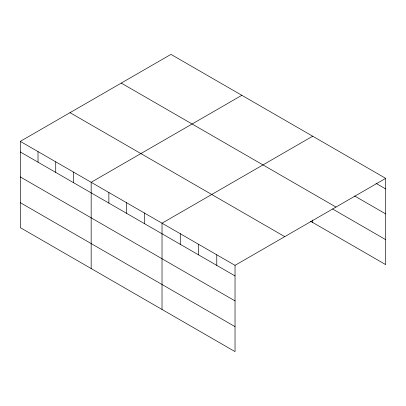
<?xml version="1.0" encoding="UTF-8"?>
<svg xmlns="http://www.w3.org/2000/svg" width="406" height="406" viewBox="0 0 406 406"><rect width="100%" height="100%" fill="white"/><g stroke="black" fill="none" stroke-linecap="round" stroke-linejoin="round"><path stroke-width="0.61" d="M235.033 300.907L235.033 265.346L20.3 141.374L20.3 227.639L235.033 351.616L235.033 300.907L20.3 176.93M20.3 141.374L170.967 54.384L385.7 178.361L385.7 264.626L310.544 221.234M241.829 95.298L91.162 182.284L91.162 268.554M312.691 136.208L162.024 223.193L162.024 309.463M235.033 265.346L385.7 178.361M376.037 183.365L385.7 188.942M354.565 195.941L385.7 213.916M121.247 83.093L335.98 207.065M332.555 208.968L385.7 239.652M70.02 112.665L284.753 236.642M20.3 151.956L235.033 275.928M20.3 202.665L235.033 326.637M312.691 219.981L312.691 222.478M216.779 254.811L216.779 265.392M198.529 244.27L198.529 254.851M180.274 233.734L180.274 244.316M144.308 212.967L144.308 223.549M126.591 202.741L126.591 213.323M108.879 192.51L108.879 203.096M73.445 172.058L73.445 182.639M55.729 161.827L55.729 172.408M38.017 151.6L38.017 162.182"/></g></svg>
